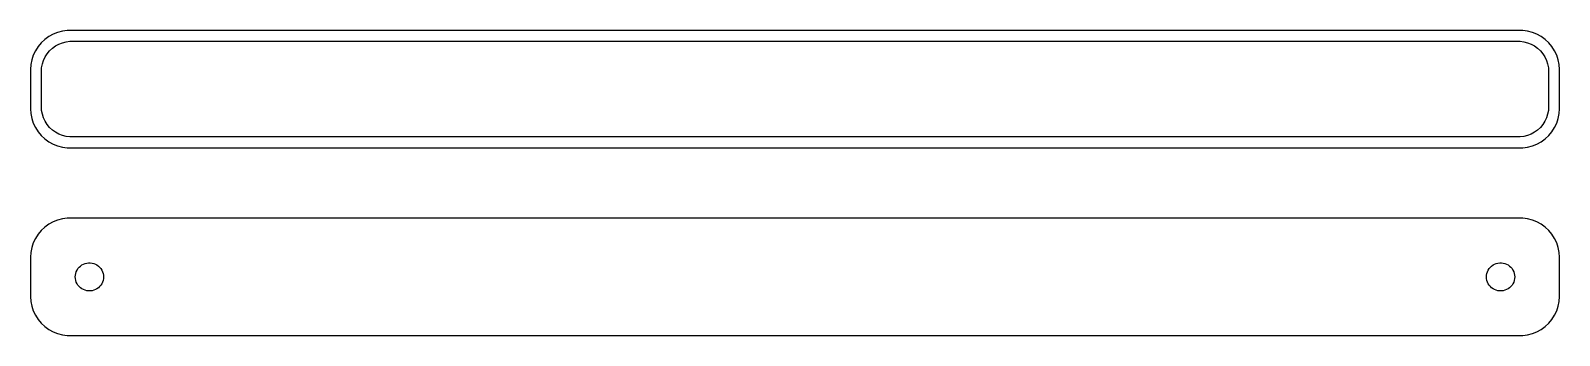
# Model space of a CAD drawing. Header units: metres. Extents: x -98 to 98, y 17 to 55.
import ezdxf

# ---------------------------------------------------------------- set-up
doc = ezdxf.new("R2010")
doc.units = ezdxf.units.M

msp = doc.modelspace()

# ---------------------------------------------------------------- linework, layer by layer
for p, q in [((-95.1791, 54.7216), (-95.6871, 54.3526)), ((-94.6289, 55.0241), (-95.1791, 54.7216)), ((-94.0451, 55.2553), (-94.6289, 55.0241)), ((-93.4369, 55.4114), (-94.0451, 55.2553)), ((-92.8139, 55.4901), (-93.4369, 55.4114)), ((92.8139, 55.4901), (-92.8139, 55.4901)), ((93.4369, 55.4114), (92.8139, 55.4901)), ((94.0451, 55.2553), (93.4369, 55.4114)), ((94.6289, 55.0241), (94.0451, 55.2553)), ((95.1791, 54.7216), (94.6289, 55.0241)), ((95.6871, 54.3526), (95.1791, 54.7216)), ((-96.8815, 52.9088), (-97.1489, 52.3406)), ((-96.5451, 53.4389), (-96.8815, 52.9088)), ((-96.1448, 53.9227), (-96.5451, 53.4389)), ((-95.6871, 54.3526), (-96.1448, 53.9227)), ((-95.3805, 52.5244), (-95.0707, 52.8988)), ((-95.0707, 52.8988), (-94.7165, 53.2315)), ((-94.7165, 53.2315), (-94.3234, 53.5171)), ((-94.3234, 53.5171), (-93.8975, 53.7512)), ((-93.8975, 53.7512), (-93.4457, 53.9301)), ((-93.4457, 53.9301), (-92.9751, 54.0509)), ((-92.9751, 54.0509), (-92.493, 54.1118)), ((-92.493, 54.1118), (92.493, 54.1118)), ((92.493, 54.1118), (92.9751, 54.0509)), ((92.9751, 54.0509), (93.4457, 53.9301)), ((93.4457, 53.9301), (93.8975, 53.7512)), ((93.8975, 53.7512), (94.3234, 53.5171)), ((94.3234, 53.5171), (94.7165, 53.2315)), ((94.7165, 53.2315), (95.0707, 52.8988)), ((95.0707, 52.8988), (95.3805, 52.5244)), ((96.1448, 53.9227), (95.6871, 54.3526)), ((96.5451, 53.4389), (96.1448, 53.9227)), ((96.8815, 52.9088), (96.5451, 53.4389)), ((97.1489, 52.3406), (96.8815, 52.9088)), ((-97.4606, 51.1267), (-97.5, 50.5)), ((-97.3429, 51.7434), (-97.4606, 51.1267)), ((-97.1489, 52.3406), (-97.3429, 51.7434)), ((-96.1195, 50.25), (-96.089, 50.735)), ((-96.089, 50.735), (-95.9979, 51.2123)), ((-95.9979, 51.2123), (-95.8477, 51.6744)), ((-95.8477, 51.6744), (-95.6408, 52.1141)), ((-95.6408, 52.1141), (-95.3805, 52.5244)), ((95.3805, 52.5244), (95.6408, 52.1141)), ((95.6408, 52.1141), (95.8477, 51.6744)), ((95.8477, 51.6744), (95.9979, 51.2123)), ((95.9979, 51.2123), (96.089, 50.735)), ((96.089, 50.735), (96.1195, 50.25)), ((97.3429, 51.7434), (97.1489, 52.3406)), ((97.4606, 51.1267), (97.3429, 51.7434)), ((97.5, 50.5), (97.4606, 51.1267)), ((-97.5, 50.5), (-97.5, 45.5)), ((-96.1195, 45.75), (-96.1195, 50.25)), ((96.1195, 50.25), (96.1195, 45.75)), ((97.5, 45.5), (97.5, 50.5)), ((-97.5, 45.5), (-97.4606, 44.8733)), ((-97.4606, 44.8733), (-97.3429, 44.2566)), ((-96.089, 45.265), (-96.1195, 45.75)), ((-95.9979, 44.7877), (-96.089, 45.265)), ((96.089, 45.265), (95.9979, 44.7877)), ((96.1195, 45.75), (96.089, 45.265)), ((97.3429, 44.2566), (97.4606, 44.8733)), ((97.4606, 44.8733), (97.5, 45.5)), ((-97.3429, 44.2566), (-97.1489, 43.6594)), ((-97.1489, 43.6594), (-96.8815, 43.0912)), ((-96.8815, 43.0912), (-96.5451, 42.5611)), ((-95.8477, 44.3256), (-95.9979, 44.7877)), ((-95.6408, 43.8859), (-95.8477, 44.3256)), ((-95.3805, 43.4756), (-95.6408, 43.8859)), ((-95.0707, 43.1012), (-95.3805, 43.4756)), ((-94.7165, 42.7685), (-95.0707, 43.1012)), ((95.0707, 43.1012), (94.7165, 42.7685)), ((95.3805, 43.4756), (95.0707, 43.1012)), ((95.6408, 43.8859), (95.3805, 43.4756)), ((95.8477, 44.3256), (95.6408, 43.8859)), ((95.9979, 44.7877), (95.8477, 44.3256)), ((96.5451, 42.5611), (96.8815, 43.0912)), ((96.8815, 43.0912), (97.1489, 43.6594)), ((97.1489, 43.6594), (97.3429, 44.2566)), ((-96.5451, 42.5611), (-96.1448, 42.0773)), ((-96.1448, 42.0773), (-95.6871, 41.6474)), ((-95.6871, 41.6474), (-95.1791, 41.2784)), ((-95.1791, 41.2784), (-94.6289, 40.9759)), ((-94.3234, 42.4829), (-94.7165, 42.7685)), ((-94.6289, 40.9759), (-94.0451, 40.7447)), ((-93.8975, 42.2488), (-94.3234, 42.4829)), ((-93.4457, 42.0699), (-93.8975, 42.2488)), ((-92.9751, 41.9491), (-93.4457, 42.0699)), ((-92.493, 41.8882), (-92.9751, 41.9491)), ((92.493, 41.8882), (-92.493, 41.8882)), ((92.9751, 41.9491), (92.493, 41.8882)), ((93.4457, 42.0699), (92.9751, 41.9491)), ((93.8975, 42.2488), (93.4457, 42.0699)), ((94.3234, 42.4829), (93.8975, 42.2488)), ((94.0451, 40.7447), (94.6289, 40.9759)), ((94.7165, 42.7685), (94.3234, 42.4829)), ((94.6289, 40.9759), (95.1791, 41.2784)), ((95.1791, 41.2784), (95.6871, 41.6474)), ((95.6871, 41.6474), (96.1448, 42.0773)), ((96.1448, 42.0773), (96.5451, 42.5611)), ((-94.0451, 40.7447), (-93.4369, 40.5886)), ((-93.4369, 40.5886), (-92.8139, 40.5099)), ((-92.8139, 40.5099), (92.8139, 40.5099)), ((92.8139, 40.5099), (93.4369, 40.5886)), ((93.4369, 40.5886), (94.0451, 40.7447)), ((-94.0451, 31.2553), (-94.6289, 31.0241)), ((-93.4369, 31.4114), (-94.0451, 31.2553)), ((-92.8139, 31.4901), (-93.4369, 31.4114)), ((92.8139, 31.4901), (-92.8139, 31.4901)), ((93.4369, 31.4114), (92.8139, 31.4901)), ((94.0451, 31.2553), (93.4369, 31.4114)), ((94.6289, 31.0241), (94.0451, 31.2553)), ((-96.5451, 29.4389), (-96.8815, 28.9088)), ((-96.1448, 29.9227), (-96.5451, 29.4389)), ((-95.6871, 30.3526), (-96.1448, 29.9227)), ((-95.1791, 30.7216), (-95.6871, 30.3526)), ((-94.6289, 31.0241), (-95.1791, 30.7216)), ((95.1791, 30.7216), (94.6289, 31.0241)), ((95.6871, 30.3526), (95.1791, 30.7216)), ((96.1448, 29.9227), (95.6871, 30.3526)), ((96.5451, 29.4389), (96.1448, 29.9227)), ((96.8815, 28.9088), (96.5451, 29.4389)), ((-97.3429, 27.7434), (-97.4606, 27.1267)), ((-97.1489, 28.3406), (-97.3429, 27.7434)), ((-96.8815, 28.9088), (-97.1489, 28.3406)), ((97.1489, 28.3406), (96.8815, 28.9088)), ((97.3429, 27.7434), (97.1489, 28.3406)), ((97.4606, 27.1267), (97.3429, 27.7434)), ((-97.4606, 27.1267), (-97.5, 26.5)), ((-97.5, 26.5), (-97.5, 21.5)), ((-91.3121, 25.2322), (-91.1474, 25.3869)), ((-91.1474, 25.3869), (-90.9645, 25.5198)), ((-90.9645, 25.5198), (-90.7664, 25.6287)), ((-90.7664, 25.6287), (-90.5562, 25.7119)), ((-90.5562, 25.7119), (-90.3373, 25.7681)), ((-90.3373, 25.7681), (-90.113, 25.7964)), ((-90.113, 25.7964), (-89.887, 25.7964)), ((-89.887, 25.7964), (-89.6627, 25.7681)), ((-89.6627, 25.7681), (-89.4438, 25.7119)), ((-89.4438, 25.7119), (-89.2336, 25.6287)), ((-89.2336, 25.6287), (-89.0355, 25.5198)), ((-89.0355, 25.5198), (-88.8526, 25.3869)), ((-88.8526, 25.3869), (-88.6879, 25.2322)), ((88.6879, 25.2322), (88.8526, 25.3869)), ((88.8526, 25.3869), (89.0355, 25.5198)), ((89.0355, 25.5198), (89.2336, 25.6287)), ((89.2336, 25.6287), (89.4438, 25.7119)), ((89.4438, 25.7119), (89.6627, 25.7681)), ((89.6627, 25.7681), (89.887, 25.7964)), ((89.887, 25.7964), (90.113, 25.7964)), ((90.113, 25.7964), (90.3373, 25.7681)), ((90.3373, 25.7681), (90.5562, 25.7119)), ((90.5562, 25.7119), (90.7664, 25.6287)), ((90.7664, 25.6287), (90.9645, 25.5198)), ((90.9645, 25.5198), (91.1474, 25.3869)), ((91.1474, 25.3869), (91.3121, 25.2322)), ((97.5, 26.5), (97.4606, 27.1267)), ((97.5, 21.5), (97.5, 26.5)), ((-91.8, 24), (-91.7858, 24.2256)), ((-91.7858, 23.7744), (-91.8, 24)), ((-91.7858, 24.2256), (-91.7434, 24.4476)), ((-91.7434, 23.5524), (-91.7858, 23.7744)), ((-91.7434, 24.4476), (-91.6736, 24.6626)), ((-91.6736, 23.3374), (-91.7434, 23.5524)), ((-91.6736, 24.6626), (-91.5773, 24.8671)), ((-91.5773, 24.8671), (-91.4562, 25.058)), ((-91.4562, 25.058), (-91.3121, 25.2322)), ((-88.6879, 25.2322), (-88.5438, 25.058)), ((-88.5438, 25.058), (-88.4226, 24.8671)), ((-88.4226, 24.8671), (-88.3264, 24.6626)), ((-88.3264, 24.6626), (-88.2565, 24.4476)), ((-88.2565, 23.5524), (-88.3264, 23.3374)), ((-88.2565, 24.4476), (-88.2142, 24.2256)), ((-88.2142, 23.7744), (-88.2565, 23.5524)), ((-88.2142, 24.2256), (-88.2, 24)), ((-88.2, 24), (-88.2142, 23.7744)), ((88.2, 24), (88.2142, 24.2256)), ((88.2142, 23.7744), (88.2, 24)), ((88.2142, 24.2256), (88.2565, 24.4476)), ((88.2565, 23.5524), (88.2142, 23.7744)), ((88.2565, 24.4476), (88.3264, 24.6626)), ((88.3264, 23.3374), (88.2565, 23.5524)), ((88.3264, 24.6626), (88.4226, 24.8671)), ((88.4226, 24.8671), (88.5438, 25.058)), ((88.5438, 25.058), (88.6879, 25.2322)), ((91.3121, 25.2322), (91.4562, 25.058)), ((91.4562, 25.058), (91.5773, 24.8671)), ((91.5773, 24.8671), (91.6736, 24.6626)), ((91.6736, 24.6626), (91.7434, 24.4476)), ((91.7434, 23.5524), (91.6736, 23.3374)), ((91.7434, 24.4476), (91.7858, 24.2256)), ((91.7858, 23.7744), (91.7434, 23.5524)), ((91.7858, 24.2256), (91.8, 24)), ((91.8, 24), (91.7858, 23.7744)), ((-97.5, 21.5), (-97.4606, 20.8733)), ((-91.5773, 23.1329), (-91.6736, 23.3374)), ((-91.4562, 22.942), (-91.5773, 23.1329)), ((-91.3121, 22.7678), (-91.4562, 22.942)), ((-91.1474, 22.6131), (-91.3121, 22.7678)), ((-90.9645, 22.4802), (-91.1474, 22.6131)), ((-90.7664, 22.3713), (-90.9645, 22.4802)), ((-90.5562, 22.2881), (-90.7664, 22.3713)), ((-90.3373, 22.2319), (-90.5562, 22.2881)), ((-90.113, 22.2036), (-90.3373, 22.2319)), ((-89.887, 22.2036), (-90.113, 22.2036)), ((-89.6627, 22.2319), (-89.887, 22.2036)), ((-89.4438, 22.2881), (-89.6627, 22.2319)), ((-89.2336, 22.3713), (-89.4438, 22.2881)), ((-89.0355, 22.4802), (-89.2336, 22.3713)), ((-88.8526, 22.6131), (-89.0355, 22.4802)), ((-88.6879, 22.7678), (-88.8526, 22.6131)), ((-88.5438, 22.942), (-88.6879, 22.7678)), ((-88.4226, 23.1329), (-88.5438, 22.942)), ((-88.3264, 23.3374), (-88.4226, 23.1329)), ((88.4226, 23.1329), (88.3264, 23.3374)), ((88.5438, 22.942), (88.4226, 23.1329)), ((88.6879, 22.7678), (88.5438, 22.942)), ((88.8526, 22.6131), (88.6879, 22.7678)), ((89.0355, 22.4802), (88.8526, 22.6131)), ((89.2336, 22.3713), (89.0355, 22.4802)), ((89.4438, 22.2881), (89.2336, 22.3713)), ((89.6627, 22.2319), (89.4438, 22.2881)), ((89.887, 22.2036), (89.6627, 22.2319)), ((90.113, 22.2036), (89.887, 22.2036)), ((90.3373, 22.2319), (90.113, 22.2036)), ((90.5562, 22.2881), (90.3373, 22.2319)), ((90.7664, 22.3713), (90.5562, 22.2881)), ((90.9645, 22.4802), (90.7664, 22.3713)), ((91.1474, 22.6131), (90.9645, 22.4802)), ((91.3121, 22.7678), (91.1474, 22.6131)), ((91.4562, 22.942), (91.3121, 22.7678)), ((91.5773, 23.1329), (91.4562, 22.942)), ((91.6736, 23.3374), (91.5773, 23.1329)), ((97.4606, 20.8733), (97.5, 21.5)), ((-97.4606, 20.8733), (-97.3429, 20.2566)), ((-97.3429, 20.2566), (-97.1489, 19.6594)), ((-97.1489, 19.6594), (-96.8815, 19.0912)), ((96.8815, 19.0912), (97.1489, 19.6594)), ((97.1489, 19.6594), (97.3429, 20.2566)), ((97.3429, 20.2566), (97.4606, 20.8733)), ((-96.8815, 19.0912), (-96.5451, 18.5611)), ((-96.5451, 18.5611), (-96.1448, 18.0773)), ((-96.1448, 18.0773), (-95.6871, 17.6474)), ((-95.6871, 17.6474), (-95.1791, 17.2784)), ((95.1791, 17.2784), (95.6871, 17.6474)), ((95.6871, 17.6474), (96.1448, 18.0773)), ((96.1448, 18.0773), (96.5451, 18.5611)), ((96.5451, 18.5611), (96.8815, 19.0912)), ((-95.1791, 17.2784), (-94.6289, 16.9759)), ((-94.6289, 16.9759), (-94.0451, 16.7447)), ((-94.0451, 16.7447), (-93.4369, 16.5886)), ((-93.4369, 16.5886), (-92.8139, 16.5099)), ((-92.8139, 16.5099), (92.8139, 16.5099)), ((92.8139, 16.5099), (93.4369, 16.5886)), ((93.4369, 16.5886), (94.0451, 16.7447)), ((94.0451, 16.7447), (94.6289, 16.9759)), ((94.6289, 16.9759), (95.1791, 17.2784))]:
    msp.add_line(p, q)

doc.saveas('drawing.dxf')
